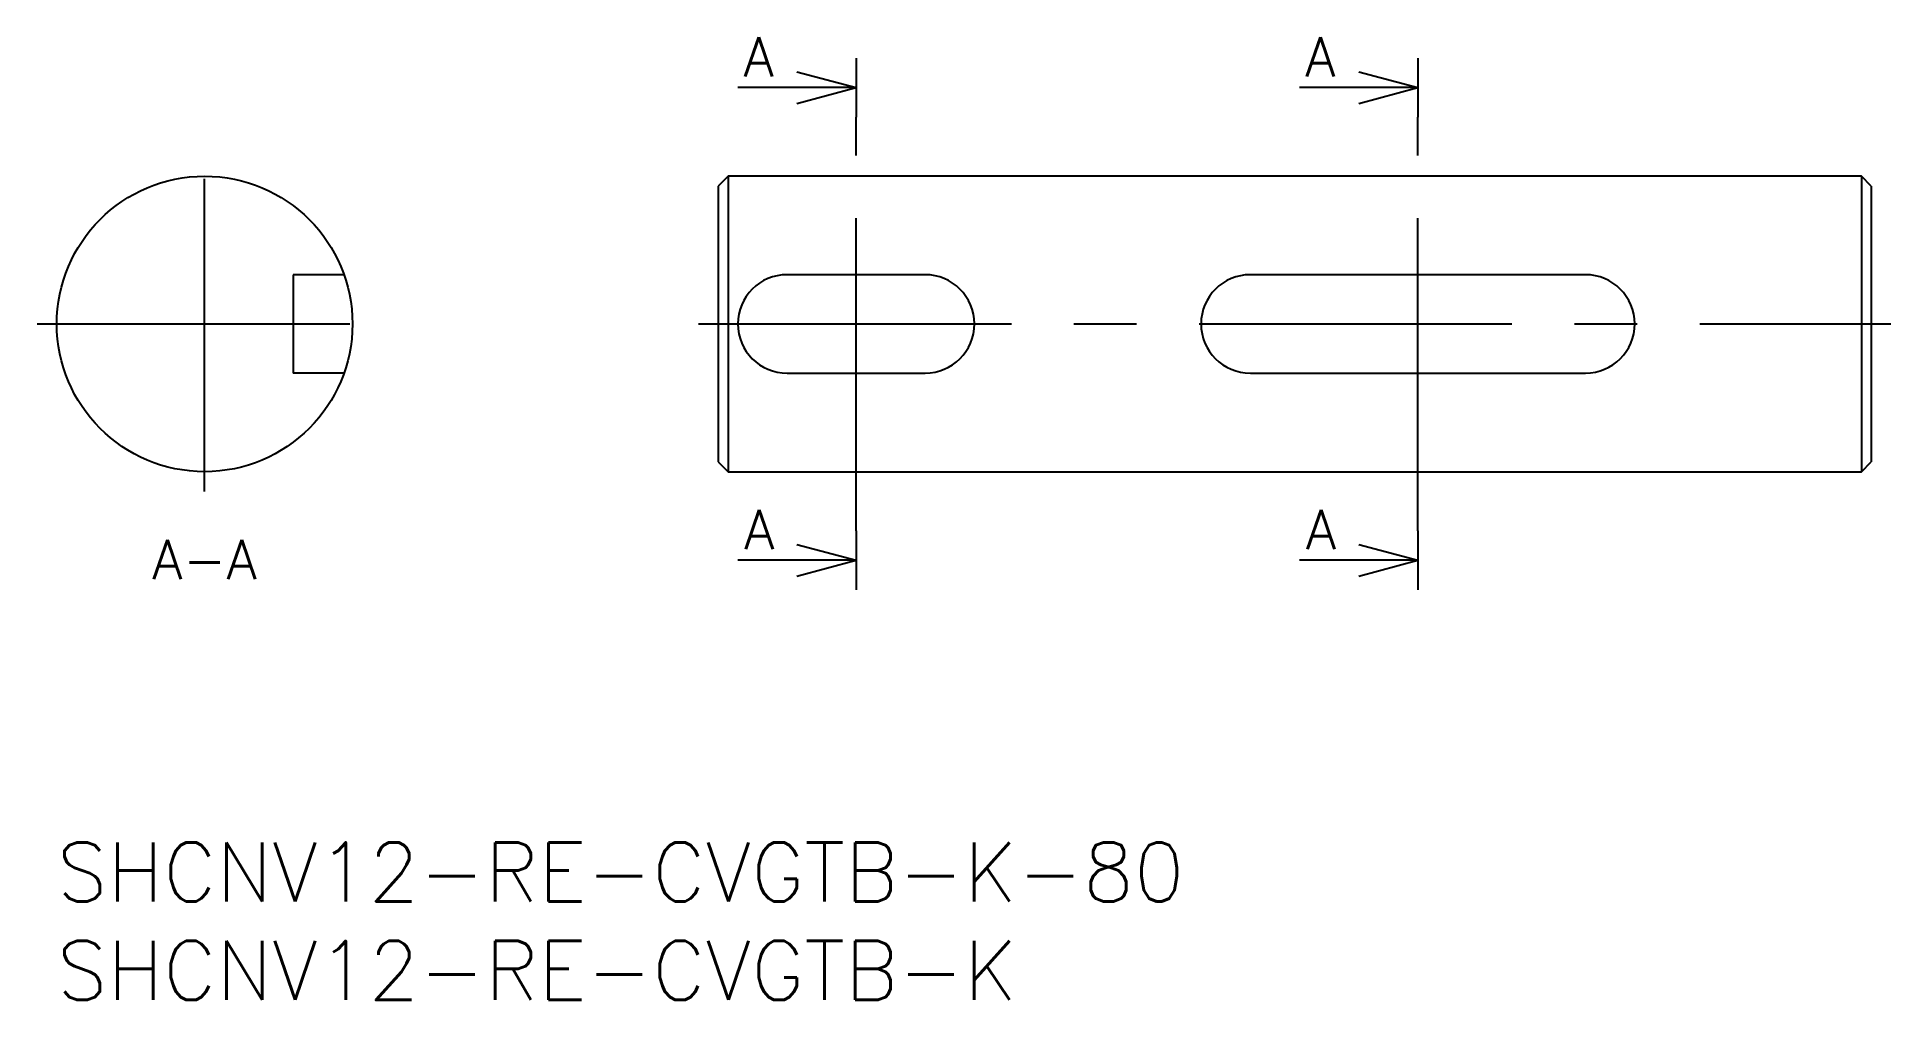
# Model space of a CAD drawing. Extents: x -1 to 93.1, y -8 to 40.9.
import ezdxf

# ---------------------------------------------------------------- set-up
doc = ezdxf.new("R2010")
doc.units = 0
doc.header["$LTSCALE"] = 0.5
doc.linetypes.add('CENTER', pattern=[50.8, 31.75, -6.35, 6.35, -6.35])
for name, color, linetype in [('MSM_CENTER', 1, 'CENTER'), ('MSM_CONTINUOUS', 7, 'CONTINUOUS'), ('MSM_PART_NUMBER', 7, 'CONTINUOUS')]:
    doc.layers.add(name, color=color, linetype=linetype)
doc.styles.get("Standard").update_dxf_attribs({"font": 'txt.shx', "height": 1.5, "bigfont": 'bigfont.shx'})

# ---------------------------------------------------------------- blocks, each defined once
blk = doc.blocks.new('*U20')
at = {"layer": 'MSM_PART_NUMBER'}
blk.add_text('SHCNV12-RE-CVGTB-K-80', height=3, dxfattribs=at).set_placement((0, -3))
blk = doc.blocks.new('*U21')
at = {"layer": 'MSM_PART_NUMBER'}
blk.add_text('SHCNV12-RE-CVGTB-K', height=3, dxfattribs=at).set_placement((0, -8))
blk = doc.blocks.new('*U22')
at = {"layer": 'MSM_PART_NUMBER'}
blk.add_text('A', height=2, dxfattribs=at).set_placement((34.841, 38.885))
blk = doc.blocks.new('*U23')
at = {"layer": 'MSM_PART_NUMBER'}
blk.add_text('A-A', height=2, dxfattribs=at).set_placement((4.84, 13.355))
blk = doc.blocks.new('*U24')
at = {"layer": 'MSM_PART_NUMBER'}
blk.add_text('A', height=2, dxfattribs=at).set_placement((34.871, 14.885))
blk = doc.blocks.new('*U25')
at = {"layer": 'MSM_PART_NUMBER'}
blk.add_text('A', height=2, dxfattribs=at).set_placement((63.341, 38.885))
blk = doc.blocks.new('*U26')
at = {"layer": 'MSM_PART_NUMBER'}
blk.add_text('A', height=2, dxfattribs=at).set_placement((63.371, 14.885))

msp = doc.modelspace()

# ---------------------------------------------------------------- linework, layer by layer
at = {"layer": 'MSM_CENTER'}
for p, q in [((40.554, 15.82), (40.554, 36.82)), ((69.054, 15.82), (69.054, 36.82)), ((7.5, 17.82), (7.5, 34.82)), ((-1, 26.32), (16, 26.32)), ((32.554, 26.32), (93.054, 26.32))]:
    msp.add_line(p, q, dxfattribs=at)
at = {"layer": 'MSM_CONTINUOUS'}
for p, q in [((40.554, 39.82), (40.554, 36.82)), ((69.054, 39.82), (69.054, 36.82)), ((37.554, 39.123), (40.554, 38.32)), ((66.054, 39.123), (69.054, 38.32)), ((40.554, 38.32), (34.554, 38.32)), ((37.554, 37.516), (40.554, 38.32)), ((69.054, 38.32), (63.054, 38.32)), ((66.054, 37.516), (69.054, 38.32)), ((34.054, 33.82), (33.554, 33.32)), ((33.554, 33.32), (33.554, 19.32)), ((91.554, 33.82), (34.054, 33.82)), ((34.054, 33.82), (34.054, 18.82)), ((92.054, 33.32), (91.554, 33.82)), ((91.554, 33.82), (91.554, 18.82)), ((92.054, 33.32), (92.054, 19.32)), ((12, 28.82), (12, 23.82)), ((14.571, 28.82), (12, 28.82)), ((44.054, 28.82), (37.054, 28.82)), ((77.554, 28.82), (60.554, 28.82)), ((14.571, 23.82), (12, 23.82)), ((37.054, 23.82), (44.054, 23.82)), ((60.554, 23.82), (77.554, 23.82)), ((33.554, 19.32), (34.054, 18.82)), ((34.054, 18.82), (91.554, 18.82)), ((91.554, 18.82), (92.054, 19.32)), ((37.554, 15.123), (40.554, 14.32)), ((40.554, 15.82), (40.554, 12.82)), ((66.054, 15.123), (69.054, 14.32)), ((69.054, 15.82), (69.054, 12.82)), ((40.554, 14.32), (34.554, 14.32)), ((37.554, 13.516), (40.554, 14.32)), ((69.054, 14.32), (63.054, 14.32)), ((66.054, 13.516), (69.054, 14.32))]:
    msp.add_line(p, q, dxfattribs=at)
msp.add_circle((7.5, 26.32), 7.5, dxfattribs=at)
for centre, start, end in [((37.054, 26.32), 90, 270), ((44.054, 26.32), 270.00045, 89.99955), ((60.554, 26.32), 90.00045, 269.99955), ((77.554, 26.32), 270.00045, 89.99955)]:
    msp.add_arc(centre, 2.5, start, end, dxfattribs=at)

# ---------------------------------------------------------------- block references
for name in ['*U22', '*U25', '*U24', '*U26', '*U23', '*U20', '*U21']:
    msp.add_blockref(name, (0, 0), dxfattribs=at)

doc.saveas('drawing.dxf')
